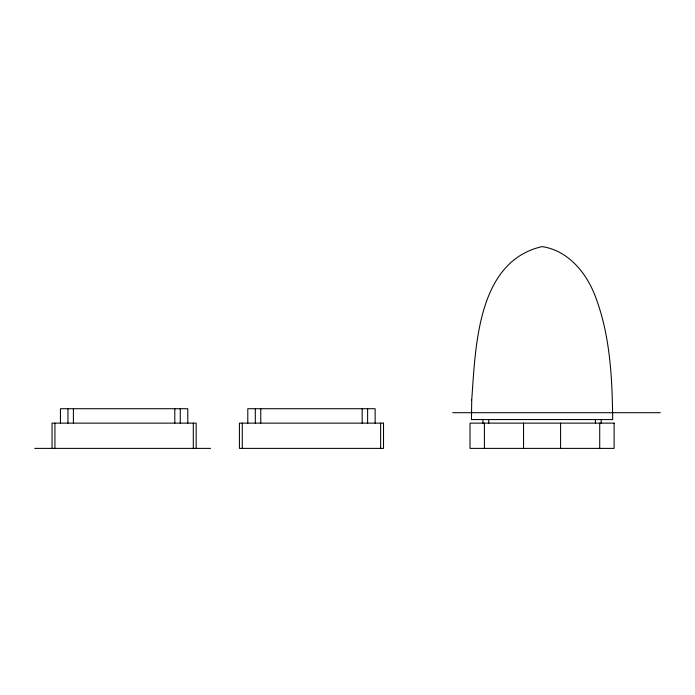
<?xml version="1.0" encoding="UTF-8"?>
<svg xmlns="http://www.w3.org/2000/svg" width="695" height="695" viewBox="0 0 695 695"><rect width="100%" height="100%" fill="white"/><g stroke="black" fill="none" stroke-linecap="round" stroke-linejoin="round"><path stroke-width="1.04" d="M452.714 412.7L660.25 412.7M34.75 448.388L210.585 448.388M601.158 419.563L601.158 423.168M599.716 423.133L599.716 448.388M595.398 419.563L595.398 423.168M560.587 423.133L560.587 448.388M523.543 423.133L523.543 448.388M488.741 419.563L488.741 423.168M484.415 423.133L484.415 448.388M482.973 419.563L482.973 423.168M380.652 423.133L380.652 448.388M375.144 423.133L375.144 408.721L247.794 408.721L247.794 423.133M367.62 408.721L367.62 423.133M362.173 408.721L362.173 423.133M260.764 408.721L260.764 423.133M255.317 408.721L255.317 423.133M242.286 423.133L242.286 448.388M196.172 448.388L196.172 423.133L52.047 423.133L52.047 448.388M193.288 423.133L193.288 448.388M187.78 423.133L187.78 408.721L60.43 408.721L60.43 423.133M180.257 408.721L180.257 423.133M174.81 408.721L174.81 423.133M73.401 408.721L73.401 423.133M67.962 408.721L67.962 423.133M54.931 423.133L54.931 448.388M471.723 399.972L471.445 419.563L612.686 419.563C612.226 377.837 610.227 334.973 595.033 295.618C586.111 272.475 567.885 250.374 542.065 246.612C477.091 261.502 475.623 347.153 471.723 399.972M383.527 423.133L239.41 423.133L239.41 448.388L383.527 448.388L383.527 423.133M614.128 423.133L470.002 423.133L470.002 448.388L614.128 448.388L614.128 423.133"/></g></svg>
